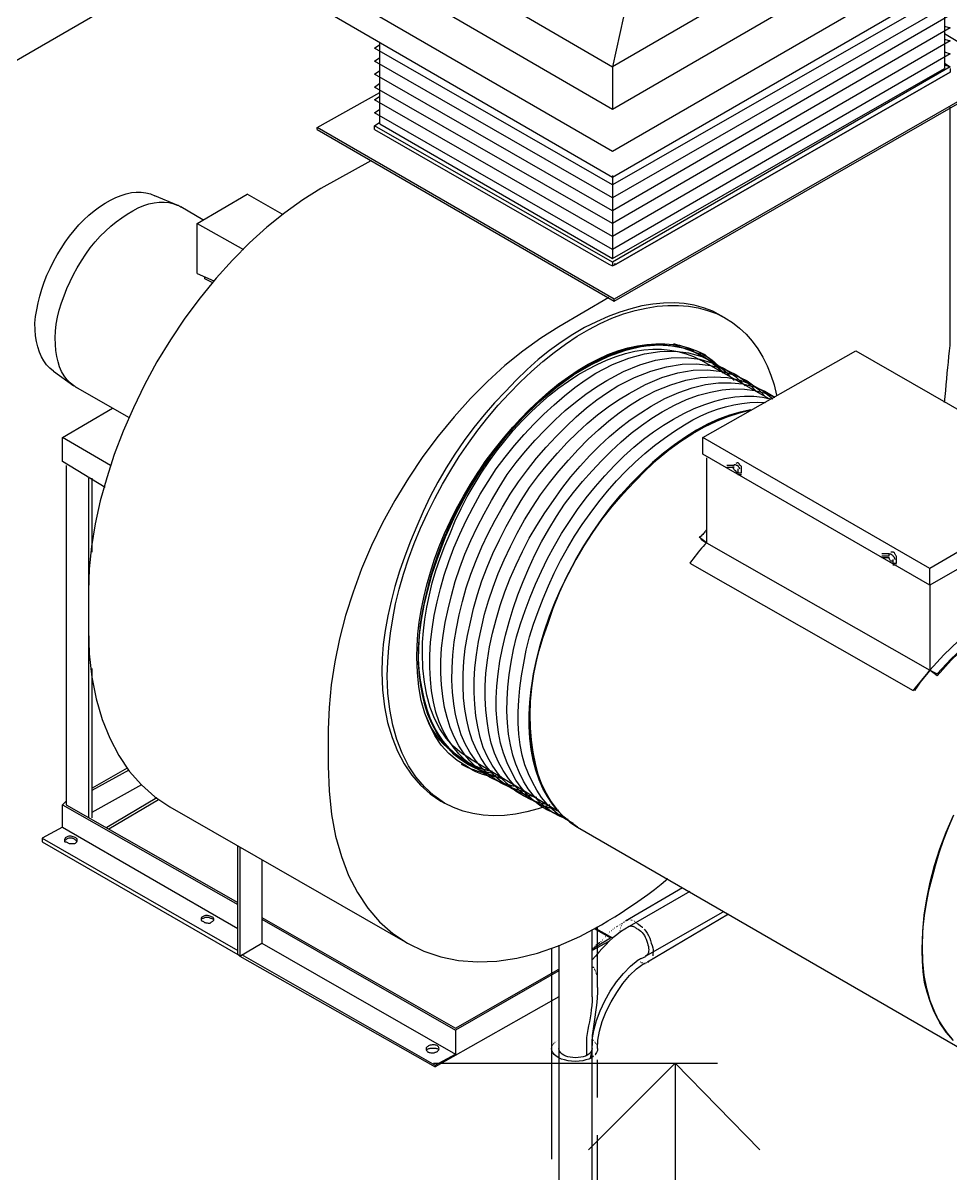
# Model space of a CAD drawing. Header units: metres. Extents: x 20 to 415, y 5 to 292.
# Drawn here: x 256.4 to 264.83, y 165.92 to 176.37 of the extents above; entities that cross this region are included whole.
import ezdxf

# ---------------------------------------------------------------- set-up
doc = ezdxf.new("R2010")
doc.units = ezdxf.units.M
for name, color, linetype in [('АРМАТУРА', 8, 'Continuous'), ('ВОЗДУХОВОДЫ', 7, 'Continuous'), ('ИЗОЛЯЦИЯ', 3, 'Continuous'), ('ОБОЗНАЧЕНИЯ', 7, 'Continuous'), ('ТРУБОПРОВОД', 5, 'Continuous')]:
    doc.layers.add(name, color=color, linetype=linetype)

msp = doc.modelspace()

# ---------------------------------------------------------------- linework, layer by layer
at = {"layer": 'АРМАТУРА'}
for points in [[(264.769, 176.279), (265.355, 175.927)], [(264.819, 175.943), (264.819, 175.927)], [(265.355, 175.927), (261.768, 173.865)], [(261.768, 173.848), (265.355, 175.91)], [(264.819, 175.927), (261.785, 174.183)], [(259.07, 175.424), (259.639, 175.742)], [(264.819, 173.446), (264.819, 175.608)], [(261.768, 173.865), (259.07, 175.424)], [(259.07, 175.407), (259.07, 175.424)], [(259.07, 175.407), (261.768, 173.848)], [(259.556, 175.122), (259.103, 174.871)], [(256.673, 173.211), (256.639, 173.238), (256.61, 173.269), (256.585, 173.304), (256.563, 173.343), (256.545, 173.385), (256.53, 173.431), (256.519, 173.48), (256.511, 173.532), (256.506, 173.588), (256.505, 173.647), (256.511, 173.708), (256.521, 173.769), (256.534, 173.832), (256.549, 173.894), (256.568, 173.957), (256.589, 174.02), (256.614, 174.083), (256.642, 174.145), (256.672, 174.206), (256.706, 174.267), (256.742, 174.326), (256.78, 174.384), (256.82, 174.438), (256.862, 174.49), (256.905, 174.54), (256.95, 174.586), (256.996, 174.629), (257.044, 174.668), (257.092, 174.704), (257.142, 174.736), (257.192, 174.765), (257.24, 174.789), (257.288, 174.808), (257.335, 174.823), (257.381, 174.833), (257.425, 174.838), (257.469, 174.838), (257.512, 174.832), (257.554, 174.821), (257.594, 174.804)], [(259.103, 174.871), (258.938, 174.768), (258.774, 174.65), (258.613, 174.52), (258.455, 174.376), (258.301, 174.221), (258.151, 174.055), (258.006, 173.878), (257.868, 173.692), (257.736, 173.497), (257.611, 173.295), (257.5, 173.087), (257.399, 172.878), (257.307, 172.667), (257.226, 172.455), (257.157, 172.243), (257.098, 172.033), (257.052, 171.824), (257.019, 171.618), (256.998, 171.415), (256.991, 171.216)], [(257.796, 174.72), (257.594, 174.804)], [(257.98, 174.552), (258.433, 174.82)], [(258.751, 174.636), (258.433, 174.82)], [(256.857, 173.077), (256.824, 173.104), (256.794, 173.135), (256.769, 173.17), (256.747, 173.209), (256.729, 173.251), (256.715, 173.297), (256.703, 173.346), (256.696, 173.398), (256.691, 173.454), (256.689, 173.513), (256.692, 173.574), (256.699, 173.637), (256.711, 173.701), (256.726, 173.766), (256.746, 173.831), (256.769, 173.897), (256.795, 173.962), (256.824, 174.026), (256.856, 174.089), (256.89, 174.15), (256.927, 174.214), (256.967, 174.274), (257.008, 174.332), (257.052, 174.386), (257.098, 174.437), (257.145, 174.484), (257.194, 174.528), (257.243, 174.568), (257.293, 174.604), (257.343, 174.636), (257.393, 174.668), (257.443, 174.695), (257.493, 174.715), (257.541, 174.731), (257.588, 174.741), (257.634, 174.746), (257.678, 174.746), (257.72, 174.742), (257.759, 174.733), (257.796, 174.72)], [(257.796, 174.72), (257.801, 174.719), (257.806, 174.718), (257.81, 174.716), (257.815, 174.714), (257.819, 174.711), (257.822, 174.709), (257.825, 174.707), (257.827, 174.705), (257.829, 174.703), (257.829, 174.703)], [(258.03, 174.586), (257.829, 174.703)], [(257.98, 174.552), (258.399, 174.317)], [(257.98, 174.1), (257.98, 174.552)], [(261.785, 174.183), (261.768, 174.183)], [(257.98, 174.1), (258.131, 174.032)], [(258.047, 174.049), (258.047, 174.066)], [(258.114, 174.016), (258.047, 174.049)], [(261.718, 173.882), (261.265, 173.613)], [(261.768, 173.848), (261.768, 173.865)], [(262.74, 173.714), (262.663, 173.755), (262.58, 173.787), (262.494, 173.81), (262.404, 173.825), (262.311, 173.831), (262.215, 173.83), (262.118, 173.821), (262.019, 173.804), (261.919, 173.779), (261.818, 173.748), (261.713, 173.708), (261.606, 173.661), (261.499, 173.607), (261.392, 173.545), (261.286, 173.475), (261.181, 173.399), (261.078, 173.316), (260.976, 173.226), (260.876, 173.129), (260.779, 173.027), (260.68, 172.923), (260.585, 172.814), (260.492, 172.7), (260.404, 172.582), (260.32, 172.459), (260.241, 172.333), (260.166, 172.204), (260.097, 172.072), (260.033, 171.938), (259.975, 171.803), (259.917, 171.667), (259.864, 171.53), (259.817, 171.394), (259.776, 171.257), (259.74, 171.122), (259.71, 170.988), (259.687, 170.857), (259.67, 170.728), (259.66, 170.602), (259.656, 170.479)], [(259.706, 170.445), (259.71, 170.572), (259.719, 170.701), (259.734, 170.831), (259.755, 170.963), (259.782, 171.097), (259.815, 171.232), (259.854, 171.369), (259.9, 171.507), (259.951, 171.646), (260.008, 171.786), (260.071, 171.921), (260.137, 172.054), (260.207, 172.184), (260.282, 172.311), (260.36, 172.436), (260.443, 172.558), (260.529, 172.676), (260.62, 172.791), (260.714, 172.902), (260.813, 173.01), (260.914, 173.113), (261.016, 173.209), (261.119, 173.299), (261.222, 173.382), (261.326, 173.458), (261.431, 173.528), (261.536, 173.59), (261.641, 173.645), (261.746, 173.692), (261.852, 173.731), (261.957, 173.762), (262.059, 173.785), (262.159, 173.801), (262.256, 173.808), (262.351, 173.808), (262.442, 173.801), (262.531, 173.786), (262.615, 173.763), (262.696, 173.734), (262.774, 173.697)], [(262.774, 173.697), (262.74, 173.714)], [(262.774, 173.697), (262.842, 173.653), (262.907, 173.603), (262.966, 173.546), (263.021, 173.483), (263.071, 173.414), (263.117, 173.34), (263.157, 173.26), (263.191, 173.176), (263.22, 173.087), (263.243, 172.993)], [(261.265, 173.613), (261.1, 173.51), (260.936, 173.393), (260.775, 173.263), (260.617, 173.119), (260.463, 172.964), (260.313, 172.798), (260.169, 172.621), (260.03, 172.435), (259.898, 172.24), (259.774, 172.038), (259.663, 171.834), (259.563, 171.627), (259.473, 171.417), (259.395, 171.205), (259.327, 170.992), (259.272, 170.78), (259.228, 170.57), (259.196, 170.362), (259.177, 170.158), (259.17, 169.959)], [(259.975, 170.613), (259.977, 170.716), (259.985, 170.822), (259.997, 170.931), (260.015, 171.042), (260.038, 171.156), (260.065, 171.271), (260.098, 171.387), (260.136, 171.503), (260.178, 171.62), (260.226, 171.736), (260.279, 171.851), (260.336, 171.965), (260.398, 172.077), (260.463, 172.186), (260.532, 172.293), (260.604, 172.397), (260.678, 172.498), (260.755, 172.595), (260.833, 172.687), (260.913, 172.775), (260.999, 172.863), (261.086, 172.946), (261.174, 173.023), (261.262, 173.095), (261.351, 173.161), (261.441, 173.221), (261.531, 173.274), (261.621, 173.321), (261.711, 173.362), (261.802, 173.396), (261.891, 173.422), (261.979, 173.442), (262.064, 173.455), (262.147, 173.461), (262.227, 173.461), (262.305, 173.453), (262.38, 173.44), (262.453, 173.42), (262.523, 173.394), (262.59, 173.362)], [(264.769, 172.926), (264.774, 172.981), (264.779, 173.035), (264.784, 173.088), (264.789, 173.141), (264.794, 173.192), (264.799, 173.244), (264.804, 173.294), (264.809, 173.345), (264.814, 173.396), (264.819, 173.446)], [(262.74, 173.211), (262.725, 173.231), (262.708, 173.251), (262.691, 173.271), (262.672, 173.289), (262.652, 173.308), (262.632, 173.325), (262.61, 173.341), (262.588, 173.355), (262.564, 173.368), (262.539, 173.379)], [(262.573, 172.608), (263.964, 173.396)], [(262.59, 173.362), (262.61, 173.346), (262.631, 173.33), (262.654, 173.313), (262.676, 173.295), (262.698, 173.276), (262.721, 173.257), (262.744, 173.238), (262.766, 173.218), (262.787, 173.198), (262.807, 173.178)], [(263.964, 173.396), (266.009, 172.222)], [(256.673, 173.211), (256.857, 173.077)], [(256.89, 173.06), (256.886, 173.061), (256.882, 173.062), (256.879, 173.064), (256.876, 173.066), (256.874, 173.069), (256.871, 173.071), (256.868, 173.074), (256.865, 173.075), (256.861, 173.077), (256.857, 173.077)], [(256.89, 173.06), (257.36, 172.792)], [(256.756, 172.608), (257.209, 172.876)], [(257.192, 172.356), (256.756, 172.608)], [(256.756, 172.39), (256.756, 172.608)], [(264.634, 171.418), (262.573, 172.608)], [(262.573, 172.457), (262.573, 172.608)], [(257.142, 172.155), (256.756, 172.39)], [(264.634, 171.267), (262.573, 172.457)], [(262.606, 172.423), (262.606, 171.652)], [(256.79, 172.356), (256.79, 169.272)], [(262.858, 172.356), (262.791, 172.356)], [(262.791, 172.34), (262.858, 172.34)], [(262.791, 172.34), (262.858, 172.34)], [(262.841, 172.356), (262.841, 172.356), (262.843, 172.356), (262.845, 172.356), (262.847, 172.356), (262.849, 172.356), (262.852, 172.356), (262.854, 172.356), (262.856, 172.356), (262.857, 172.356), (262.858, 172.356)], [(262.891, 172.289), (262.891, 172.289), (262.89, 172.289), (262.888, 172.29), (262.885, 172.29), (262.883, 172.291), (262.88, 172.293), (262.878, 172.295), (262.876, 172.298), (262.875, 172.301), (262.874, 172.306), (262.87, 172.306), (262.866, 172.308), (262.863, 172.31), (262.86, 172.313), (262.858, 172.317), (262.855, 172.321), (262.853, 172.325), (262.849, 172.33), (262.846, 172.334), (262.841, 172.34)], [(262.858, 172.356), (262.858, 172.36), (262.86, 172.363), (262.862, 172.364), (262.865, 172.363), (262.868, 172.363), (262.872, 172.361), (262.877, 172.359), (262.881, 172.358), (262.886, 172.357), (262.891, 172.356), (262.892, 172.352), (262.893, 172.348), (262.895, 172.345), (262.897, 172.342), (262.9, 172.34), (262.902, 172.337), (262.904, 172.334), (262.906, 172.331), (262.907, 172.327), (262.908, 172.323)], [(262.925, 172.323), (262.925, 172.328), (262.925, 172.333), (262.924, 172.337), (262.924, 172.342), (262.923, 172.346), (262.921, 172.349), (262.919, 172.352), (262.916, 172.354), (262.913, 172.356), (262.908, 172.356), (262.907, 172.361), (262.906, 172.366), (262.904, 172.371), (262.901, 172.374), (262.898, 172.377), (262.894, 172.379), (262.889, 172.38), (262.884, 172.379), (262.88, 172.377), (262.874, 172.373)], [(262.891, 172.323), (262.891, 172.289)], [(262.891, 172.306), (262.891, 172.289)], [(262.891, 172.289), (262.925, 172.289)], [(262.925, 172.289), (262.925, 172.34)], [(256.991, 172.239), (256.991, 171.216)], [(257.025, 171.568), (257.025, 172.239)], [(262.891, 172.272), (262.925, 172.272)], [(266.009, 172.222), (264.634, 171.418)], [(266.009, 172.055), (264.634, 171.267)], [(262.606, 171.77), (262.601, 171.764), (262.596, 171.758), (262.591, 171.751), (262.585, 171.744), (262.579, 171.736), (262.573, 171.729), (262.565, 171.721), (262.558, 171.714), (262.549, 171.708), (262.539, 171.703)], [(262.606, 171.652), (262.591, 171.637), (262.576, 171.62), (262.561, 171.603), (262.546, 171.585), (262.531, 171.566), (262.516, 171.547), (262.501, 171.528), (262.486, 171.508), (262.471, 171.488), (262.455, 171.468)], [(262.606, 171.652), (262.539, 171.703)], [(262.556, 171.686), (262.606, 171.652)], [(262.606, 171.652), (264.634, 170.496)], [(264.266, 171.552), (264.199, 171.552)], [(264.266, 171.535), (264.266, 171.535), (264.266, 171.537), (264.266, 171.539), (264.266, 171.541), (264.266, 171.543), (264.266, 171.546), (264.266, 171.548), (264.266, 171.55), (264.266, 171.551), (264.266, 171.552)], [(264.266, 171.552), (264.27, 171.552), (264.274, 171.552), (264.277, 171.551), (264.28, 171.551), (264.282, 171.55), (264.285, 171.548), (264.288, 171.546), (264.291, 171.543), (264.295, 171.539), (264.299, 171.535), (264.3, 171.534), (264.301, 171.533), (264.303, 171.531), (264.305, 171.528), (264.308, 171.525), (264.31, 171.521), (264.312, 171.516), (264.314, 171.511), (264.316, 171.506), (264.316, 171.501)], [(264.333, 171.518), (264.333, 171.519), (264.333, 171.52), (264.332, 171.522), (264.332, 171.525), (264.331, 171.529), (264.329, 171.533), (264.327, 171.537), (264.324, 171.542), (264.321, 171.547), (264.316, 171.552), (264.316, 171.556), (264.314, 171.56), (264.312, 171.563), (264.309, 171.565), (264.306, 171.566), (264.302, 171.567), (264.297, 171.568), (264.292, 171.568), (264.287, 171.568), (264.282, 171.568)], [(262.455, 171.468), (264.484, 170.311)], [(264.199, 171.535), (264.266, 171.535)], [(264.199, 171.518), (264.266, 171.518)], [(264.299, 171.485), (264.299, 171.485), (264.298, 171.485), (264.296, 171.485), (264.293, 171.485), (264.291, 171.485), (264.288, 171.485), (264.286, 171.485), (264.284, 171.485), (264.283, 171.485), (264.282, 171.485), (264.278, 171.49), (264.274, 171.495), (264.271, 171.499), (264.269, 171.504), (264.268, 171.508), (264.267, 171.511), (264.266, 171.514), (264.266, 171.516), (264.266, 171.518), (264.266, 171.518)], [(264.299, 171.501), (264.299, 171.468)], [(264.299, 171.485), (264.299, 171.485), (264.299, 171.485)], [(264.299, 171.468), (264.333, 171.468)], [(264.299, 171.451), (264.333, 171.451)], [(264.333, 171.501), (264.333, 171.506), (264.333, 171.51), (264.333, 171.512), (264.333, 171.515), (264.333, 171.516), (264.333, 171.517), (264.333, 171.518), (264.333, 171.518), (264.333, 171.518), (264.333, 171.518)], [(264.333, 171.468), (264.333, 171.518)], [(264.634, 171.267), (264.634, 171.418)], [(264.634, 170.496), (264.763, 170.635), (264.895, 170.763), (265.03, 170.877), (265.167, 170.977), (265.305, 171.064), (265.443, 171.135), (265.58, 171.192), (265.715, 171.233), (265.847, 171.258), (265.975, 171.267)], [(264.634, 171.267), (264.634, 170.496)], [(256.991, 171.216), (256.991, 170.864)], [(264.702, 170.462), (264.83, 170.598), (264.962, 170.723), (265.097, 170.836), (265.234, 170.936), (265.372, 171.024), (265.51, 171.097), (265.647, 171.155), (265.782, 171.198), (265.914, 171.224), (266.042, 171.233)], [(266.042, 171.216), (265.91, 171.208), (265.776, 171.183), (265.64, 171.142), (265.503, 171.085), (265.366, 171.013), (265.229, 170.927), (265.094, 170.826), (264.96, 170.712), (264.829, 170.585), (264.702, 170.445)], [(256.991, 170.864), (256.999, 170.643), (257.023, 170.433), (257.062, 170.235), (257.116, 170.049), (257.184, 169.878), (257.266, 169.72), (257.362, 169.579), (257.472, 169.453), (257.594, 169.345), (257.729, 169.255)], [(256.991, 170.864), (256.991, 169.155)], [(260.427, 169.624), (260.341, 169.676), (260.264, 169.74), (260.196, 169.815), (260.138, 169.902), (260.088, 169.999), (260.047, 170.106), (260.015, 170.221), (259.993, 170.345), (259.979, 170.475), (259.975, 170.613)], [(257.025, 169.155), (257.025, 170.512)], [(259.656, 170.479), (259.662, 170.317), (259.68, 170.164), (259.709, 170.02), (259.749, 169.885), (259.799, 169.76), (259.859, 169.646), (259.929, 169.543), (260.008, 169.452), (260.096, 169.372), (260.193, 169.306)], [(260.226, 169.289), (260.13, 169.356), (260.043, 169.435), (259.966, 169.526), (259.898, 169.628), (259.841, 169.741), (259.793, 169.865), (259.755, 169.997), (259.728, 170.138), (259.712, 170.288), (259.706, 170.445)], [(264.634, 170.496), (264.619, 170.476), (264.604, 170.457), (264.589, 170.439), (264.574, 170.421), (264.559, 170.404), (264.544, 170.386), (264.529, 170.368), (264.514, 170.35), (264.499, 170.331), (264.484, 170.311)], [(264.634, 170.496), (264.619, 170.476), (264.604, 170.457), (264.59, 170.439), (264.575, 170.421), (264.561, 170.404), (264.548, 170.386), (264.535, 170.368), (264.522, 170.35), (264.511, 170.331), (264.5, 170.311)], [(264.634, 170.496), (264.702, 170.462)], [(264.702, 170.445), (264.634, 170.496)], [(259.17, 169.959), (259.17, 169.624)], [(257.343, 169.607), (257.025, 169.423)], [(257.025, 169.406), (257.36, 169.591)], [(259.17, 169.624), (259.178, 169.399), (259.2, 169.186), (259.237, 168.987), (259.289, 168.802), (259.354, 168.631), (259.434, 168.475), (259.528, 168.335), (259.636, 168.211), (259.757, 168.104), (259.891, 168.015)], [(260.377, 169.641), (260.407, 169.626), (260.437, 169.613), (260.468, 169.6), (260.499, 169.589), (260.53, 169.578), (260.562, 169.568), (260.594, 169.56), (260.627, 169.552), (260.661, 169.546), (260.695, 169.54)], [(260.746, 169.524), (260.711, 169.525), (260.676, 169.528), (260.641, 169.533), (260.607, 169.54), (260.574, 169.549), (260.542, 169.56), (260.511, 169.573), (260.481, 169.588), (260.453, 169.605), (260.427, 169.624)], [(257.025, 169.205), (257.477, 169.456)], [(256.79, 169.306), (256.756, 169.272)], [(256.756, 169.071), (256.756, 169.272)], [(256.756, 169.272), (258.349, 168.367)], [(256.79, 169.272), (258.349, 168.384)], [(257.159, 169.071), (257.611, 169.339)], [(257.175, 169.054), (257.628, 169.322)], [(257.729, 169.255), (259.891, 168.015)], [(260.193, 169.306), (260.226, 169.289)], [(261.182, 169.272), (261.077, 169.236), (260.973, 169.208), (260.871, 169.188), (260.77, 169.177), (260.672, 169.174), (260.577, 169.179), (260.484, 169.193), (260.395, 169.216), (260.309, 169.248), (260.226, 169.289)], [(256.756, 169.071), (256.572, 168.97)], [(256.756, 169.071), (258.349, 168.149)], [(256.572, 168.97), (256.572, 168.937)], [(256.572, 168.97), (258.349, 167.948)], [(256.572, 168.937), (258.349, 167.914)], [(256.89, 168.954), (256.889, 168.959), (256.887, 168.963), (256.882, 168.968), (256.877, 168.973), (256.87, 168.977), (256.861, 168.98), (256.853, 168.983), (256.843, 168.985), (256.833, 168.987), (256.823, 168.987), (256.814, 168.987), (256.805, 168.985), (256.798, 168.983), (256.791, 168.98), (256.786, 168.977), (256.781, 168.973), (256.778, 168.968), (256.775, 168.963), (256.774, 168.959), (256.773, 168.954)], [(256.89, 168.937), (256.885, 168.942), (256.88, 168.947), (256.875, 168.951), (256.869, 168.956), (256.863, 168.96), (256.857, 168.963), (256.85, 168.966), (256.842, 168.969), (256.833, 168.97), (256.823, 168.97), (256.818, 168.97), (256.812, 168.969), (256.805, 168.966), (256.798, 168.963), (256.792, 168.96), (256.786, 168.956), (256.781, 168.951), (256.777, 168.947), (256.774, 168.942), (256.773, 168.937)], [(256.773, 168.954), (256.773, 168.949), (256.773, 168.945), (256.774, 168.943), (256.774, 168.941), (256.775, 168.939), (256.777, 168.938), (256.779, 168.937), (256.782, 168.937), (256.785, 168.937), (256.79, 168.937)], [(256.79, 168.937), (256.795, 168.932), (256.8, 168.929), (256.805, 168.926), (256.811, 168.924), (256.817, 168.922), (256.824, 168.921), (256.831, 168.921), (256.839, 168.92), (256.847, 168.92), (256.857, 168.92), (256.862, 168.921), (256.867, 168.922), (256.872, 168.924), (256.876, 168.927), (256.88, 168.931), (256.884, 168.935), (256.886, 168.939), (256.889, 168.944), (256.89, 168.949), (256.89, 168.954)], [(258.349, 167.914), (258.349, 168.903)], [(258.366, 168.887), (258.366, 167.898)], [(258.567, 168.769), (258.567, 168.015)], [(261.651, 168.183), (261.711, 168.218), (261.772, 168.255), (261.832, 168.293), (261.892, 168.333), (261.953, 168.373), (262.013, 168.416), (262.073, 168.459), (262.134, 168.505), (262.194, 168.552), (262.254, 168.602)], [(258.131, 168.233), (258.13, 168.238), (258.127, 168.243), (258.123, 168.248), (258.117, 168.252), (258.11, 168.256), (258.102, 168.259), (258.093, 168.262), (258.084, 168.265), (258.074, 168.266), (258.064, 168.266), (258.054, 168.266), (258.046, 168.265), (258.038, 168.262), (258.032, 168.259), (258.026, 168.256), (258.022, 168.252), (258.018, 168.248), (258.016, 168.243), (258.014, 168.238), (258.014, 168.233)], [(258.131, 168.233), (258.126, 168.233), (258.121, 168.235), (258.115, 168.237), (258.11, 168.239), (258.104, 168.241), (258.097, 168.244), (258.09, 168.246), (258.082, 168.248), (258.073, 168.249), (258.064, 168.25), (258.058, 168.249), (258.052, 168.248), (258.046, 168.246), (258.039, 168.244), (258.032, 168.241), (258.026, 168.239), (258.021, 168.237), (258.017, 168.235), (258.015, 168.233), (258.014, 168.233)], [(258.014, 168.233), (258.014, 168.232), (258.014, 168.231), (258.014, 168.229), (258.015, 168.227), (258.016, 168.224), (258.017, 168.222), (258.019, 168.22), (258.022, 168.218), (258.026, 168.217), (258.03, 168.216)], [(258.03, 168.216), (258.035, 168.212), (258.041, 168.208), (258.046, 168.205), (258.052, 168.203), (258.058, 168.201), (258.064, 168.2), (258.071, 168.2), (258.079, 168.199), (258.088, 168.199), (258.097, 168.199), (258.102, 168.204), (258.107, 168.208), (258.112, 168.211), (258.116, 168.214), (258.12, 168.216), (258.124, 168.219), (258.127, 168.221), (258.129, 168.225), (258.13, 168.228), (258.131, 168.233)], [(258.567, 168.25), (260.327, 167.244)], [(258.567, 168.233), (260.327, 167.227)], [(259.891, 168.015), (260.037, 167.944), (260.191, 167.892), (260.354, 167.86), (260.525, 167.847), (260.702, 167.854), (260.884, 167.88), (261.071, 167.926), (261.262, 167.991), (261.455, 168.077), (261.651, 168.183)], [(261.584, 168.149), (261.735, 168.065)], [(261.601, 168.149), (261.751, 168.065)], [(258.366, 167.898), (258.567, 168.015)], [(258.567, 168.015), (260.327, 167.009)], [(261.567, 167.965), (261.735, 168.065)], [(261.718, 168.032), (261.567, 167.948)], [(258.366, 167.898), (258.349, 167.914)], [(258.366, 167.898), (260.142, 166.892)], [(258.382, 167.914), (260.142, 166.909)], [(260.327, 167.244), (261.265, 167.78)], [(261.265, 167.764), (260.327, 167.227)], [(261.265, 167.529), (260.142, 166.892)], [(260.327, 167.227), (260.327, 167.009)], [(260.176, 167.06), (260.175, 167.065), (260.174, 167.069), (260.171, 167.074), (260.168, 167.079), (260.163, 167.083), (260.158, 167.086), (260.151, 167.089), (260.144, 167.091), (260.135, 167.093), (260.126, 167.093), (260.115, 167.093), (260.106, 167.091), (260.096, 167.089), (260.087, 167.086), (260.079, 167.083), (260.073, 167.079), (260.067, 167.074), (260.062, 167.069), (260.059, 167.065), (260.058, 167.06)], [(260.058, 167.06), (260.058, 167.055), (260.059, 167.051), (260.059, 167.048), (260.059, 167.045), (260.061, 167.043), (260.062, 167.04), (260.064, 167.038), (260.067, 167.034), (260.071, 167.031), (260.075, 167.026)], [(260.176, 167.043), (260.175, 167.047), (260.172, 167.051), (260.168, 167.054), (260.163, 167.056), (260.157, 167.057), (260.15, 167.058), (260.144, 167.059), (260.137, 167.059), (260.131, 167.06), (260.126, 167.06), (260.116, 167.06), (260.107, 167.059), (260.1, 167.059), (260.092, 167.058), (260.086, 167.057), (260.08, 167.056), (260.074, 167.054), (260.069, 167.051), (260.063, 167.047), (260.058, 167.043)], [(260.075, 167.026), (260.081, 167.025), (260.087, 167.024), (260.094, 167.023), (260.101, 167.021), (260.109, 167.02), (260.116, 167.019), (260.124, 167.019), (260.131, 167.02), (260.137, 167.022), (260.142, 167.026), (260.147, 167.026), (260.152, 167.028), (260.157, 167.03), (260.161, 167.033), (260.165, 167.037), (260.169, 167.041), (260.172, 167.045), (260.174, 167.05), (260.175, 167.054), (260.176, 167.06)], [(260.142, 166.909), (260.327, 167.009)], [(260.142, 166.909), (260.142, 166.892)]]:
    msp.add_lwpolyline(points, dxfattribs=at)
at = {"layer": 'ВОЗДУХОВОДЫ'}
for points in [[(255.885, 175.776), (268.523, 183.084)], [(264.819, 177.754), (265.489, 177.368), (261.751, 175.206), (258.919, 176.848), (259.589, 177.234)], [(264.819, 177.754), (261.751, 175.977), (261.751, 175.591)], [(261.751, 175.591), (264.819, 177.368)], [(265.288, 177.251), (265.489, 177.133), (261.751, 174.971), (258.919, 176.614), (259.12, 176.731)], [(259.589, 177.234), (261.751, 175.977)], [(259.589, 176.848), (261.751, 175.591)], [(264.769, 176.698), (264.819, 176.664), (261.751, 174.904), (259.589, 176.144)], [(264.769, 176.714), (264.769, 175.96)], [(264.769, 176.58), (264.819, 176.547), (261.751, 174.787), (259.589, 176.027)], [(261.886, 176.58), (261.751, 175.977)], [(264.769, 176.463), (264.819, 176.446), (261.751, 174.669), (259.589, 175.91)], [(264.769, 176.346), (264.819, 176.329), (261.751, 174.552), (259.589, 175.792)], [(264.769, 176.228), (264.819, 176.212), (261.751, 174.435), (259.589, 175.675)], [(259.589, 176.144), (259.639, 176.178)], [(259.639, 175.457), (259.639, 176.195)], [(264.769, 176.111), (264.819, 176.094), (261.751, 174.317), (259.589, 175.558)], [(259.589, 176.027), (259.639, 176.061)], [(259.589, 175.91), (259.639, 175.943)], [(264.769, 176.01), (264.819, 175.977), (261.751, 174.2)], [(264.819, 175.977), (261.751, 174.2)], [(261.751, 174.234), (264.769, 175.96)], [(264.769, 175.994), (264.819, 175.977)], [(264.819, 175.96), (264.819, 175.927)], [(261.785, 174.183), (264.819, 175.927)], [(259.589, 175.792), (259.639, 175.826)], [(259.589, 175.675), (259.639, 175.709)], [(259.589, 175.558), (259.639, 175.591)], [(261.751, 174.2), (259.589, 175.44), (259.639, 175.474)], [(259.589, 175.44), (259.639, 175.474)], [(261.751, 174.2), (259.589, 175.44)], [(259.589, 175.407), (259.589, 175.44)], [(259.639, 175.457), (261.751, 174.234)], [(259.589, 175.407), (261.718, 174.183)], [(261.751, 174.988), (261.751, 174.234)], [(261.718, 174.183), (261.751, 174.167)], [(261.751, 174.2), (261.751, 174.167)], [(261.751, 174.167), (261.785, 174.183)], [(260.159, 171.501), (260.236, 171.706), (260.327, 171.906), (260.429, 172.1), (260.543, 172.287), (260.666, 172.465), (260.799, 172.634), (260.939, 172.79), (261.087, 172.934), (261.241, 173.064), (261.399, 173.178), (261.56, 173.273), (261.718, 173.348), (261.872, 173.403), (262.022, 173.437), (262.166, 173.45), (262.303, 173.442), (262.432, 173.413), (262.552, 173.362), (262.66, 173.289), (262.757, 173.194)], [(260.159, 171.501), (260.236, 171.706), (260.327, 171.906), (260.429, 172.1), (260.543, 172.287), (260.666, 172.465), (260.799, 172.634), (260.939, 172.79), (261.087, 172.934), (261.241, 173.064), (261.399, 173.178), (261.56, 173.273), (261.718, 173.348), (261.872, 173.403), (262.022, 173.437), (262.166, 173.45), (262.303, 173.442), (262.432, 173.413), (262.552, 173.362), (262.66, 173.289), (262.757, 173.194)], [(261.5, 173.245), (261.65, 173.325), (261.798, 173.386), (261.943, 173.427), (262.083, 173.449), (262.217, 173.452), (262.344, 173.437), (262.462, 173.403), (262.572, 173.351), (262.67, 173.281), (262.757, 173.194)], [(261.5, 173.245), (261.62, 173.309), (261.739, 173.361), (261.855, 173.402), (261.969, 173.43), (262.08, 173.446), (262.188, 173.45), (262.291, 173.442), (262.39, 173.422), (262.484, 173.389), (262.573, 173.345)], [(261.5, 173.245), (261.62, 173.309), (261.739, 173.361), (261.855, 173.402), (261.969, 173.43), (262.08, 173.446), (262.188, 173.45), (262.291, 173.442), (262.39, 173.422), (262.484, 173.389), (262.573, 173.345)], [(262.305, 173.463), (262.324, 173.458), (262.343, 173.452), (262.361, 173.447), (262.379, 173.441), (262.397, 173.435), (262.415, 173.429), (262.432, 173.422), (262.45, 173.414), (262.469, 173.405), (262.489, 173.396)], [(260.025, 170.647), (260.027, 170.749), (260.035, 170.853), (260.048, 170.96), (260.065, 171.069), (260.088, 171.179), (260.115, 171.29), (260.148, 171.402), (260.186, 171.513), (260.229, 171.625), (260.276, 171.736), (260.324, 171.851), (260.377, 171.963), (260.433, 172.073), (260.494, 172.18), (260.559, 172.285), (260.628, 172.387), (260.699, 172.485), (260.774, 172.58), (260.851, 172.671), (260.93, 172.759), (261.012, 172.842), (261.095, 172.919), (261.179, 172.992), (261.265, 173.059), (261.351, 173.121), (261.438, 173.177), (261.525, 173.228), (261.612, 173.273), (261.699, 173.312), (261.785, 173.345), (261.87, 173.372), (261.954, 173.392), (262.036, 173.405), (262.117, 173.411), (262.196, 173.41), (262.273, 173.403), (262.347, 173.39), (262.42, 173.37), (262.489, 173.344), (262.556, 173.312)], [(261.601, 173.194), (261.751, 173.271), (261.899, 173.329), (262.043, 173.369), (262.183, 173.39), (262.317, 173.393), (262.444, 173.378), (262.563, 173.344), (262.672, 173.29), (262.771, 173.218), (262.858, 173.127)], [(261.701, 173.127), (261.851, 173.208), (261.999, 173.269), (262.144, 173.31), (262.284, 173.332), (262.418, 173.335), (262.545, 173.319), (262.664, 173.285), (262.773, 173.234), (262.871, 173.164), (262.958, 173.077)], [(262.573, 173.345), (262.593, 173.335), (262.613, 173.323), (262.633, 173.311), (262.652, 173.297), (262.671, 173.282), (262.69, 173.267), (262.708, 173.25), (262.725, 173.233), (262.742, 173.214), (262.757, 173.194)], [(262.573, 173.345), (262.592, 173.335), (262.611, 173.323), (262.63, 173.311), (262.647, 173.297), (262.665, 173.282), (262.683, 173.267), (262.701, 173.25), (262.719, 173.233), (262.738, 173.214), (262.757, 173.194)], [(260.662, 169.557), (260.583, 169.576), (260.509, 169.603), (260.439, 169.638), (260.373, 169.681), (260.312, 169.731), (260.255, 169.789), (260.203, 169.854), (260.156, 169.927), (260.113, 170.006), (260.075, 170.093), (260.048, 170.182), (260.025, 170.276), (260.008, 170.375), (259.997, 170.478), (259.991, 170.586), (259.992, 170.697), (259.999, 170.811), (260.012, 170.927), (260.032, 171.046), (260.058, 171.166), (260.087, 171.292), (260.122, 171.417), (260.164, 171.542), (260.211, 171.667), (260.264, 171.791), (260.322, 171.913), (260.384, 172.035), (260.451, 172.155), (260.521, 172.273), (260.595, 172.39), (260.677, 172.498), (260.761, 172.603), (260.848, 172.702), (260.938, 172.797), (261.029, 172.886), (261.121, 172.97), (261.215, 173.048), (261.309, 173.12), (261.404, 173.186), (261.5, 173.245)], [(260.427, 169.658), (260.369, 169.696), (260.313, 169.742), (260.261, 169.794), (260.213, 169.852), (260.17, 169.915), (260.13, 169.985), (260.096, 170.059), (260.067, 170.139), (260.043, 170.223), (260.025, 170.311), (260.008, 170.404), (259.997, 170.5), (259.991, 170.6), (259.992, 170.702), (259.998, 170.808), (260.009, 170.916), (260.026, 171.026), (260.049, 171.139), (260.076, 171.252), (260.109, 171.367), (260.146, 171.483), (260.187, 171.598), (260.232, 171.713), (260.282, 171.827), (260.335, 171.939), (260.392, 172.05), (260.454, 172.16), (260.519, 172.267), (260.588, 172.372), (260.662, 172.474), (260.738, 172.568), (260.817, 172.66), (260.897, 172.749), (260.979, 172.834), (261.062, 172.916), (261.147, 172.993), (261.233, 173.064), (261.321, 173.131), (261.41, 173.191), (261.5, 173.245)], [(260.662, 169.557), (260.583, 169.576), (260.509, 169.603), (260.439, 169.638), (260.373, 169.681), (260.312, 169.731), (260.255, 169.789), (260.203, 169.854), (260.156, 169.927), (260.113, 170.006), (260.075, 170.093), (260.048, 170.182), (260.025, 170.276), (260.008, 170.375), (259.997, 170.478), (259.991, 170.586), (259.992, 170.697), (259.999, 170.811), (260.012, 170.927), (260.032, 171.046), (260.058, 171.166), (260.087, 171.292), (260.122, 171.417), (260.164, 171.542), (260.211, 171.667), (260.264, 171.791), (260.322, 171.913), (260.384, 172.035), (260.451, 172.155), (260.521, 172.273), (260.595, 172.39), (260.677, 172.498), (260.761, 172.603), (260.848, 172.702), (260.938, 172.797), (261.029, 172.886), (261.121, 172.97), (261.215, 173.048), (261.309, 173.12), (261.404, 173.186), (261.5, 173.245)], [(261.802, 173.077), (261.952, 173.153), (262.1, 173.212), (262.244, 173.252), (262.384, 173.274), (262.518, 173.278), (262.645, 173.264), (262.764, 173.232), (262.873, 173.182), (262.972, 173.113), (263.059, 173.027)], [(261.902, 173.01), (262.052, 173.091), (262.2, 173.153), (262.345, 173.196), (262.485, 173.219), (262.619, 173.224), (262.746, 173.209), (262.865, 173.175), (262.974, 173.123), (263.073, 173.051), (263.159, 172.96)], [(263.176, 172.96), (262.556, 173.312)], [(260.762, 169.507), (260.684, 169.526), (260.61, 169.553), (260.54, 169.587), (260.474, 169.629), (260.413, 169.679), (260.356, 169.735), (260.304, 169.798), (260.256, 169.868), (260.214, 169.944), (260.176, 170.026), (260.148, 170.115), (260.126, 170.209), (260.109, 170.308), (260.098, 170.412), (260.092, 170.521), (260.093, 170.633), (260.099, 170.75), (260.113, 170.869), (260.132, 170.991), (260.159, 171.116), (260.188, 171.238), (260.223, 171.36), (260.264, 171.484), (260.312, 171.608), (260.364, 171.732), (260.422, 171.855), (260.485, 171.975), (260.551, 172.094), (260.622, 172.21), (260.695, 172.323), (260.777, 172.431), (260.862, 172.536), (260.949, 172.636), (261.038, 172.731), (261.129, 172.821), (261.222, 172.907), (261.315, 172.987), (261.41, 173.062), (261.505, 173.131), (261.601, 173.194)], [(260.863, 169.44), (260.785, 169.459), (260.71, 169.486), (260.64, 169.521), (260.575, 169.563), (260.513, 169.614), (260.456, 169.672), (260.404, 169.737), (260.357, 169.809), (260.314, 169.889), (260.276, 169.976), (260.249, 170.065), (260.226, 170.158), (260.21, 170.258), (260.198, 170.361), (260.193, 170.469), (260.193, 170.58), (260.2, 170.694), (260.213, 170.81), (260.233, 170.929), (260.26, 171.049), (260.288, 171.175), (260.323, 171.3), (260.365, 171.425), (260.412, 171.55), (260.465, 171.673), (260.523, 171.796), (260.585, 171.917), (260.652, 172.037), (260.722, 172.156), (260.796, 172.272), (260.878, 172.381), (260.963, 172.485), (261.05, 172.585), (261.139, 172.68), (261.23, 172.769), (261.322, 172.853), (261.416, 172.931), (261.511, 173.003), (261.606, 173.068), (261.701, 173.127)], [(262.003, 172.96), (262.143, 173.032), (262.281, 173.088), (262.417, 173.129), (262.548, 173.153), (262.676, 173.161), (262.797, 173.153), (262.912, 173.129), (263.02, 173.088), (263.119, 173.032), (263.21, 172.96)], [(260.964, 169.389), (260.885, 169.409), (260.811, 169.436), (260.741, 169.47), (260.675, 169.512), (260.614, 169.561), (260.557, 169.618), (260.505, 169.681), (260.457, 169.75), (260.415, 169.827), (260.377, 169.909), (260.349, 169.998), (260.327, 170.092), (260.31, 170.191), (260.299, 170.295), (260.293, 170.404), (260.294, 170.516), (260.301, 170.632), (260.314, 170.752), (260.334, 170.874), (260.36, 170.999), (260.389, 171.12), (260.424, 171.243), (260.465, 171.367), (260.513, 171.491), (260.566, 171.615), (260.623, 171.737), (260.686, 171.858), (260.752, 171.977), (260.823, 172.093), (260.897, 172.205), (260.979, 172.315), (261.063, 172.42), (261.15, 172.522), (261.239, 172.618), (261.33, 172.71), (261.423, 172.797), (261.516, 172.877), (261.611, 172.951), (261.706, 173.018), (261.802, 173.077)], [(262.103, 172.893), (262.229, 172.962), (262.354, 173.017), (262.477, 173.06), (262.598, 173.089), (262.715, 173.104), (262.829, 173.106), (262.937, 173.095), (263.041, 173.069), (263.137, 173.03), (263.226, 172.976)], [(262.204, 172.842), (262.315, 172.903), (262.425, 172.953), (262.534, 172.993), (262.641, 173.022), (262.747, 173.041), (262.85, 173.05), (262.95, 173.048), (263.046, 173.035), (263.139, 173.011), (263.226, 172.976)], [(261.064, 169.339), (260.986, 169.358), (260.911, 169.384), (260.841, 169.417), (260.776, 169.457), (260.714, 169.505), (260.658, 169.56), (260.605, 169.623), (260.558, 169.694), (260.515, 169.772), (260.478, 169.859), (260.45, 169.947), (260.428, 170.041), (260.41, 170.14), (260.399, 170.244), (260.394, 170.351), (260.394, 170.462), (260.401, 170.576), (260.414, 170.693), (260.434, 170.811), (260.461, 170.932), (260.489, 171.057), (260.525, 171.183), (260.566, 171.308), (260.613, 171.432), (260.666, 171.556), (260.724, 171.679), (260.786, 171.8), (260.853, 171.92), (260.923, 172.038), (260.997, 172.155), (261.079, 172.264), (261.164, 172.368), (261.251, 172.468), (261.34, 172.562), (261.431, 172.652), (261.523, 172.736), (261.617, 172.814), (261.712, 172.886), (261.807, 172.951), (261.902, 173.01)], [(261.165, 169.272), (261.086, 169.291), (261.012, 169.318), (260.942, 169.353), (260.876, 169.395), (260.815, 169.444), (260.758, 169.5), (260.706, 169.563), (260.658, 169.633), (260.616, 169.709), (260.578, 169.792), (260.55, 169.884), (260.528, 169.981), (260.511, 170.081), (260.5, 170.185), (260.494, 170.293), (260.495, 170.404), (260.502, 170.518), (260.515, 170.636), (260.535, 170.757), (260.561, 170.881), (260.59, 171.003), (260.625, 171.126), (260.667, 171.25), (260.714, 171.374), (260.767, 171.497), (260.824, 171.62), (260.887, 171.741), (260.954, 171.86), (261.024, 171.976), (261.098, 172.088), (261.18, 172.197), (261.264, 172.303), (261.351, 172.404), (261.44, 172.501), (261.532, 172.593), (261.624, 172.679), (261.718, 172.76), (261.812, 172.834), (261.907, 172.901), (262.003, 172.96)], [(262.305, 172.775), (262.4, 172.827), (262.495, 172.872), (262.59, 172.909), (262.683, 172.939), (262.774, 172.962), (262.863, 172.977), (262.95, 172.984), (263.035, 172.984), (263.116, 172.976), (263.193, 172.96)], [(262.405, 172.725), (262.481, 172.768), (262.556, 172.805), (262.631, 172.838), (262.706, 172.866), (262.78, 172.888), (262.854, 172.906), (262.927, 172.919), (263, 172.926), (263.072, 172.929), (263.143, 172.926)], [(261.265, 169.222), (261.187, 169.241), (261.113, 169.268), (261.043, 169.302), (260.977, 169.344), (260.916, 169.394), (260.859, 169.45), (260.807, 169.513), (260.759, 169.583), (260.716, 169.659), (260.679, 169.741), (260.651, 169.834), (260.629, 169.93), (260.612, 170.031), (260.6, 170.135), (260.595, 170.242), (260.596, 170.353), (260.602, 170.468), (260.615, 170.586), (260.635, 170.707), (260.662, 170.831), (260.695, 170.957), (260.732, 171.082), (260.775, 171.207), (260.823, 171.331), (260.876, 171.453), (260.933, 171.574), (260.996, 171.694), (261.064, 171.811), (261.137, 171.926), (261.215, 172.038), (261.292, 172.146), (261.373, 172.251), (261.458, 172.35), (261.545, 172.445), (261.634, 172.534), (261.726, 172.618), (261.819, 172.696), (261.913, 172.768), (262.008, 172.834), (262.103, 172.893)], [(261.299, 169.172), (261.225, 169.196), (261.156, 169.228), (261.091, 169.267), (261.03, 169.314), (260.974, 169.368), (260.922, 169.43), (260.875, 169.498), (260.833, 169.573), (260.795, 169.654), (260.762, 169.741), (260.736, 169.834), (260.716, 169.93), (260.703, 170.03), (260.696, 170.133), (260.695, 170.24), (260.701, 170.35), (260.712, 170.462), (260.729, 170.577), (260.752, 170.694), (260.779, 170.814), (260.812, 170.935), (260.849, 171.057), (260.892, 171.179), (260.939, 171.301), (260.991, 171.422), (261.047, 171.542), (261.108, 171.661), (261.173, 171.777), (261.242, 171.892), (261.316, 172.004), (261.397, 172.108), (261.48, 172.209), (261.566, 172.306), (261.653, 172.398), (261.741, 172.486), (261.831, 172.569), (261.922, 172.647), (262.015, 172.718), (262.109, 172.784), (262.204, 172.842)], [(261.433, 169.071), (261.365, 169.116), (261.303, 169.169), (261.245, 169.231), (261.194, 169.3), (261.148, 169.377), (261.108, 169.461), (261.075, 169.551), (261.048, 169.648), (261.027, 169.751), (261.014, 169.859), (261.003, 169.972), (261, 170.089), (261.004, 170.211), (261.016, 170.335), (261.035, 170.462), (261.061, 170.591), (261.094, 170.722), (261.134, 170.853), (261.179, 170.985), (261.232, 171.116), (261.29, 171.246), (261.352, 171.375), (261.42, 171.501), (261.492, 171.625), (261.569, 171.747), (261.651, 171.864), (261.736, 171.978), (261.827, 172.087), (261.921, 172.191), (262.02, 172.289), (262.116, 172.381), (262.214, 172.466), (262.314, 172.543), (262.414, 172.613), (262.514, 172.675), (262.615, 172.729), (262.715, 172.774), (262.814, 172.811), (262.912, 172.84), (263.009, 172.859)], [(263.009, 172.859), (262.912, 172.84), (262.814, 172.811), (262.715, 172.774), (262.615, 172.729), (262.514, 172.675), (262.414, 172.613), (262.314, 172.543), (262.214, 172.466), (262.116, 172.381), (262.02, 172.289), (261.921, 172.191), (261.827, 172.087), (261.736, 171.978), (261.651, 171.864), (261.569, 171.747), (261.492, 171.625), (261.42, 171.501), (261.352, 171.375), (261.29, 171.246), (261.232, 171.116), (261.179, 170.985), (261.134, 170.853), (261.094, 170.722), (261.061, 170.591), (261.035, 170.462), (261.016, 170.335), (261.004, 170.211), (261, 170.089), (261.003, 169.972), (261.014, 169.859), (261.027, 169.751), (261.048, 169.648), (261.075, 169.551), (261.108, 169.461), (261.148, 169.377), (261.194, 169.3), (261.245, 169.231), (261.303, 169.169), (261.365, 169.116), (261.433, 169.071)], [(261.165, 170.915), (261.214, 171.06), (261.271, 171.202), (261.335, 171.341), (261.406, 171.478), (261.483, 171.61), (261.567, 171.739), (261.656, 171.863), (261.75, 171.983), (261.849, 172.097), (261.953, 172.205), (262.055, 172.312), (262.159, 172.409), (262.265, 172.497), (262.373, 172.576), (262.481, 172.645), (262.589, 172.706), (262.696, 172.758), (262.802, 172.801), (262.907, 172.834), (263.009, 172.859)], [(261.349, 169.138), (261.276, 169.167), (261.208, 169.204), (261.145, 169.248), (261.088, 169.299), (261.035, 169.356), (260.987, 169.419), (260.944, 169.488), (260.907, 169.562), (260.874, 169.641), (260.846, 169.725), (260.824, 169.818), (260.808, 169.915), (260.798, 170.017), (260.793, 170.122), (260.794, 170.23), (260.801, 170.34), (260.812, 170.453), (260.83, 170.567), (260.852, 170.682), (260.88, 170.797), (260.917, 170.918), (260.958, 171.038), (261.004, 171.158), (261.053, 171.277), (261.106, 171.395), (261.163, 171.511), (261.225, 171.625), (261.29, 171.737), (261.36, 171.847), (261.433, 171.954), (261.514, 172.062), (261.598, 172.165), (261.683, 172.262), (261.769, 172.354), (261.856, 172.44), (261.945, 172.52), (262.034, 172.594), (262.124, 172.661), (262.214, 172.722), (262.305, 172.775)], [(261.399, 169.104), (261.332, 169.138), (261.269, 169.179), (261.21, 169.226), (261.157, 169.279), (261.108, 169.339), (261.064, 169.405), (261.024, 169.477), (260.989, 169.554), (260.957, 169.637), (260.93, 169.725), (260.913, 169.817), (260.902, 169.914), (260.896, 170.013), (260.896, 170.117), (260.901, 170.223), (260.911, 170.333), (260.926, 170.445), (260.945, 170.56), (260.969, 170.678), (260.997, 170.797), (261.034, 170.914), (261.076, 171.03), (261.121, 171.147), (261.17, 171.263), (261.223, 171.378), (261.281, 171.491), (261.342, 171.603), (261.407, 171.712), (261.477, 171.818), (261.55, 171.92), (261.627, 172.024), (261.707, 172.122), (261.789, 172.215), (261.873, 172.303), (261.959, 172.386), (262.046, 172.464), (262.135, 172.536), (262.224, 172.604), (262.315, 172.667), (262.405, 172.725)], [(260.662, 169.574), (260.57, 169.598), (260.485, 169.632), (260.406, 169.675), (260.335, 169.726), (260.27, 169.785), (260.212, 169.854), (260.16, 169.931), (260.114, 170.016), (260.075, 170.109), (260.042, 170.211), (260.016, 170.324), (259.999, 170.442), (259.991, 170.563), (259.991, 170.689), (260, 170.818), (260.016, 170.951), (260.041, 171.085), (260.073, 171.222), (260.112, 171.361), (260.159, 171.501)], [(260.662, 169.574), (260.57, 169.598), (260.485, 169.632), (260.406, 169.675), (260.335, 169.726), (260.27, 169.785), (260.212, 169.854), (260.16, 169.931), (260.114, 170.016), (260.075, 170.109), (260.042, 170.211), (260.016, 170.324), (259.999, 170.442), (259.991, 170.563), (259.991, 170.689), (260, 170.818), (260.016, 170.951), (260.041, 171.085), (260.073, 171.222), (260.112, 171.361), (260.159, 171.501)], [(266.042, 171.216), (265.91, 171.208), (265.776, 171.183), (265.64, 171.142), (265.503, 171.085), (265.366, 171.013), (265.229, 170.927), (265.094, 170.826), (264.96, 170.712), (264.829, 170.585), (264.702, 170.445)], [(261.433, 169.071), (261.37, 169.114), (261.311, 169.163), (261.256, 169.219), (261.206, 169.28), (261.161, 169.348), (261.12, 169.421), (261.085, 169.5), (261.056, 169.586), (261.032, 169.677), (261.014, 169.775), (261.002, 169.878), (260.996, 169.984), (260.996, 170.093), (261.002, 170.205), (261.014, 170.32), (261.032, 170.436), (261.056, 170.555), (261.086, 170.674), (261.123, 170.794), (261.165, 170.915)], [(260.461, 169.691), (260.379, 169.742), (260.306, 169.805), (260.241, 169.879), (260.184, 169.962), (260.136, 170.056), (260.096, 170.158), (260.065, 170.269), (260.043, 170.388), (260.029, 170.514), (260.025, 170.647)], [(264.5, 170.311), (264.511, 170.331), (264.522, 170.35), (264.535, 170.368), (264.548, 170.386), (264.561, 170.404), (264.575, 170.421), (264.59, 170.439), (264.604, 170.457), (264.619, 170.476), (264.634, 170.496)], [(260.36, 169.708), (260.321, 169.734), (260.284, 169.762), (260.249, 169.793), (260.215, 169.826), (260.184, 169.861), (260.155, 169.899), (260.128, 169.939), (260.103, 169.982), (260.08, 170.028), (260.058, 170.077)], [(260.461, 169.691), (261.249, 169.222)], [(260.662, 169.574), (260.637, 169.579), (260.612, 169.584), (260.587, 169.59), (260.562, 169.596), (260.538, 169.603), (260.515, 169.611), (260.492, 169.621), (260.469, 169.631), (260.448, 169.644), (260.427, 169.658)], [(264.851, 169.178), (264.801, 169.065), (264.757, 168.95), (264.718, 168.835), (264.685, 168.719), (264.652, 168.604), (264.624, 168.49), (264.602, 168.378), (264.584, 168.268), (264.572, 168.16), (264.564, 168.054), (264.562, 167.951), (264.564, 167.852), (264.572, 167.755), (264.584, 167.663), (264.607, 167.574), (264.634, 167.49), (264.666, 167.411), (264.703, 167.336), (264.743, 167.267), (264.788, 167.203), (264.837, 167.145)], [(264.849, 167.131), (264.784, 167.208), (264.727, 167.293), (264.679, 167.389), (264.639, 167.492), (264.608, 167.604), (264.585, 167.723), (264.572, 167.849), (264.567, 167.981), (264.572, 168.124), (264.585, 168.27), (264.608, 168.419), (264.639, 168.569), (264.678, 168.721), (264.727, 168.873), (264.784, 169.025), (264.849, 169.177)], [(261.433, 169.071), (265.003, 167.009)]]:
    msp.add_lwpolyline(points, dxfattribs=at)
at = {"layer": 'ИЗОЛЯЦИЯ'}
for points in [[(262.388, 168.518), (261.869, 168.216)], [(261.85, 168.206), (261.852, 168.206)], [(261.851, 168.204), (261.852, 168.204)], [(261.859, 168.211), (261.861, 168.211)], [(261.859, 168.211), (261.861, 168.211)], [(261.869, 168.216), (261.87, 168.216)], [(261.869, 168.216), (261.87, 168.216)], [(261.879, 168.221), (261.88, 168.221)], [(261.889, 168.224), (261.891, 168.224)], [(261.899, 168.226), (261.901, 168.226)], [(261.909, 168.227), (261.911, 168.227)], [(261.919, 168.227), (261.921, 168.227)], [(261.929, 168.225), (261.931, 168.225)], [(261.939, 168.221), (261.941, 168.221)], [(261.949, 168.216), (261.951, 168.216)], [(261.959, 168.208), (261.961, 168.208)], [(262.07, 167.847), (262.807, 168.283)], [(261.617, 167.613), (261.617, 168.166)], [(261.712, 168.105), (261.713, 168.105)], [(261.726, 168.119), (261.727, 168.119)], [(261.74, 168.132), (261.742, 168.132)], [(261.755, 168.144), (261.757, 168.144)], [(261.77, 168.155), (261.772, 168.155)], [(261.785, 168.166), (261.787, 168.166)], [(261.795, 168.171), (261.796, 168.171)], [(261.803, 168.176), (261.805, 168.176)], [(261.812, 168.181), (261.813, 168.181)], [(261.818, 168.116), (261.82, 168.116)], [(261.819, 168.186), (261.821, 168.186)], [(261.819, 168.13), (261.821, 168.13)], [(261.821, 168.144), (261.822, 168.144)], [(261.823, 168.156), (261.825, 168.156)], [(261.827, 168.191), (261.829, 168.191)], [(261.827, 168.168), (261.828, 168.168)], [(261.831, 168.178), (261.833, 168.178)], [(261.834, 168.196), (261.836, 168.196)], [(261.837, 168.188), (261.838, 168.188)], [(261.842, 168.201), (261.844, 168.201)], [(261.843, 168.196), (261.845, 168.196)], [(261.969, 168.199), (261.989, 168.188)], [(261.989, 168.188), (262.007, 168.175)], [(262.007, 168.175), (262.025, 168.161)], [(262.025, 168.161), (262.027, 168.161)], [(262.041, 168.144), (262.055, 168.126)], [(262.055, 168.126), (262.068, 168.106)], [(262.068, 168.106), (262.08, 168.085)], [(261.597, 167.994), (261.599, 167.994)], [(261.602, 168), (261.604, 168)], [(261.607, 168.005), (261.609, 168.005)], [(261.612, 168.01), (261.614, 168.01)], [(261.617, 168.015), (261.619, 168.015)], [(261.622, 168.015), (261.624, 168.015)], [(261.626, 168.017), (261.627, 168.017)], [(261.629, 168.019), (261.631, 168.019)], [(261.632, 168.021), (261.633, 168.021)], [(261.634, 168.023), (261.636, 168.023)], [(261.637, 168.026), (261.638, 168.026)], [(261.639, 168.028), (261.641, 168.028)], [(261.643, 168.03), (261.644, 168.03)], [(261.646, 168.031), (261.648, 168.031)], [(261.651, 168.032), (261.653, 168.032)], [(261.661, 168.047), (261.663, 168.047)], [(261.673, 168.062), (261.674, 168.062)], [(261.685, 168.076), (261.687, 168.076)], [(261.698, 168.091), (261.7, 168.091)], [(262.08, 168.085), (262.09, 168.063)], [(262.09, 168.063), (262.097, 168.04)], [(262.097, 168.04), (262.103, 168.015)], [(262.103, 168.015), (262.112, 167.995)], [(262.112, 167.995), (262.118, 167.975)], [(261.198, 167.965), (261.198, 167.06)], [(261.572, 167.957), (261.574, 167.957)], [(261.577, 167.966), (261.579, 167.966)], [(261.582, 167.974), (261.584, 167.974)], [(261.587, 167.981), (261.589, 167.981)], [(261.592, 167.988), (261.594, 167.988)], [(262.12, 167.919), (262.117, 167.901)], [(262.117, 167.901), (262.118, 167.901)], [(262.118, 167.975), (262.121, 167.956)], [(262.122, 167.937), (262.12, 167.919)], [(262.121, 167.956), (262.122, 167.937)], [(261.567, 167.814), (261.569, 167.814)], [(261.567, 167.809), (261.569, 167.809)], [(261.567, 167.806), (261.569, 167.806)], [(261.568, 167.803), (261.569, 167.803)], [(261.568, 167.801), (261.57, 167.801)], [(261.569, 167.799), (261.571, 167.799)], [(261.571, 167.798), (261.572, 167.798)], [(261.573, 167.798), (261.575, 167.798)], [(261.576, 167.797), (261.577, 167.797)], [(261.579, 167.797), (261.581, 167.797)], [(261.584, 167.797), (261.585, 167.797)], [(261.584, 167.792), (261.586, 167.792)], [(261.585, 167.787), (261.587, 167.787)], [(261.971, 167.783), (262.036, 167.831)], [(261.996, 167.855), (261.998, 167.855)], [(262.006, 167.848), (262.008, 167.848)], [(262.016, 167.842), (262.018, 167.842)], [(262.026, 167.839), (262.028, 167.839)], [(262.036, 167.837), (262.038, 167.837)], [(262.036, 167.831), (262.038, 167.831)], [(262.041, 167.831), (262.043, 167.831)], [(262.046, 167.836), (262.048, 167.836)], [(262.046, 167.832), (262.048, 167.832)], [(262.051, 167.834), (262.053, 167.834)], [(262.055, 167.836), (262.057, 167.836)], [(262.057, 167.837), (262.058, 167.837)], [(262.059, 167.839), (262.061, 167.839)], [(262.063, 167.841), (262.065, 167.841)], [(262.066, 167.844), (262.068, 167.844)], [(262.067, 167.839), (262.068, 167.839)], [(262.068, 167.846), (262.07, 167.846)], [(262.069, 167.847), (262.071, 167.847)], [(262.077, 167.843), (262.078, 167.843)], [(262.087, 167.847), (262.088, 167.847)], [(262.096, 167.858), (262.098, 167.858)], [(262.105, 167.871), (262.106, 167.871)], [(262.111, 167.886), (262.113, 167.886)], [(261.587, 167.782), (261.589, 167.782)], [(261.59, 167.778), (261.591, 167.778)], [(261.592, 167.774), (261.594, 167.774)], [(261.595, 167.771), (261.596, 167.771)], [(261.597, 167.768), (261.599, 167.768)], [(261.599, 167.765), (261.601, 167.765)], [(261.6, 167.764), (261.602, 167.764)], [(261.601, 167.764), (261.602, 167.764)], [(261.601, 167.754), (261.603, 167.754)], [(261.602, 167.745), (261.604, 167.745)], [(261.604, 167.738), (261.606, 167.738)], [(261.606, 167.73), (261.608, 167.73)], [(261.609, 167.724), (261.611, 167.724)], [(261.611, 167.718), (261.613, 167.718)], [(261.614, 167.712), (261.615, 167.712)], [(261.616, 167.707), (261.617, 167.707)], [(261.617, 167.701), (261.619, 167.701)], [(261.617, 167.696), (261.619, 167.696)], [(261.617, 167.687), (261.619, 167.687)], [(261.847, 167.649), (261.907, 167.721)], [(261.907, 167.721), (261.971, 167.783)], [(261.617, 167.678), (261.619, 167.678)], [(261.617, 167.67), (261.619, 167.67)], [(261.617, 167.662), (261.619, 167.662)], [(261.617, 167.655), (261.619, 167.655)], [(261.617, 167.647), (261.619, 167.647)], [(261.617, 167.639), (261.619, 167.639)], [(261.617, 167.631), (261.619, 167.631)], [(261.617, 167.622), (261.619, 167.622)], [(261.617, 167.613), (261.617, 167.567)], [(261.79, 167.569), (261.847, 167.649)], [(261.61, 167.477), (261.605, 167.433)], [(261.614, 167.522), (261.61, 167.477)], [(261.617, 167.567), (261.614, 167.522)], [(261.695, 167.394), (261.739, 167.483)], [(261.739, 167.483), (261.79, 167.569)], [(261.599, 167.389), (261.592, 167.345)], [(261.605, 167.433), (261.599, 167.389)], [(261.659, 167.304), (261.695, 167.394)], [(261.585, 167.302), (261.579, 167.259)], [(261.592, 167.345), (261.585, 167.302)], [(261.634, 167.217), (261.659, 167.304)], [(261.573, 167.218), (261.567, 167.177)], [(261.567, 167.177), (261.567, 167.157)], [(261.579, 167.259), (261.573, 167.218)], [(261.619, 167.135), (261.634, 167.217)], [(261.198, 167.06), (261.198, 166.054)], [(261.201, 167.04), (261.198, 167.06)], [(261.198, 167.06), (261.2, 167.06)], [(261.199, 167.069), (261.2, 167.069)], [(261.2, 167.078), (261.202, 167.078)], [(261.203, 167.086), (261.205, 167.086)], [(261.207, 167.094), (261.209, 167.094)], [(261.213, 167.101), (261.215, 167.101)], [(261.22, 167.109), (261.222, 167.109)], [(261.229, 167.117), (261.23, 167.117)], [(261.239, 167.125), (261.241, 167.125)], [(261.251, 167.134), (261.253, 167.134)], [(261.564, 167.056), (261.561, 167.036)], [(261.565, 167.076), (261.564, 167.056)], [(261.566, 167.096), (261.565, 167.076)], [(261.567, 167.116), (261.566, 167.096)], [(261.567, 167.157), (261.567, 167.137)], [(261.567, 167.143), (261.569, 167.143)], [(261.567, 167.137), (261.567, 167.116)], [(261.577, 167.134), (261.578, 167.134)], [(261.585, 167.125), (261.587, 167.125)], [(261.593, 167.117), (261.594, 167.117)], [(261.599, 167.109), (261.601, 167.109)], [(261.605, 167.101), (261.606, 167.101)], [(261.609, 167.094), (261.611, 167.094)], [(261.613, 167.086), (261.615, 167.086)], [(261.615, 167.078), (261.617, 167.078)], [(261.617, 167.06), (261.615, 167.04)], [(261.617, 167.06), (261.619, 167.135)], [(261.617, 167.069), (261.619, 167.069)], [(261.21, 167.022), (261.201, 167.04)], [(261.223, 167.005), (261.21, 167.022)], [(261.241, 166.989), (261.223, 167.005)], [(261.263, 166.976), (261.241, 166.989)], [(261.289, 166.964), (261.263, 166.976)], [(261.317, 166.955), (261.289, 166.964)], [(261.348, 166.948), (261.317, 166.955)], [(261.381, 166.944), (261.348, 166.948)], [(261.482, 166.948), (261.45, 166.944)], [(261.511, 166.955), (261.482, 166.948)], [(261.538, 166.964), (261.511, 166.955)], [(261.561, 166.976), (261.538, 166.964)], [(261.555, 166.996), (261.55, 166.976)], [(261.559, 167.016), (261.555, 166.996)], [(261.561, 167.036), (261.559, 167.016)], [(261.58, 166.989), (261.561, 166.976)], [(261.608, 167.022), (261.596, 167.005)], [(261.596, 167.005), (261.598, 167.005)], [(261.615, 167.04), (261.608, 167.022)], [(261.617, 166.614), (261.617, 166.956)], [(261.416, 166.942), (261.381, 166.944)], [(261.45, 166.944), (261.416, 166.942)], [(261.617, 165.266), (261.617, 166.272)]]:
    msp.add_lwpolyline(points, dxfattribs=at)
at = {"layer": 'ОБОЗНАЧЕНИЯ'}
for points in [[(260.126, 166.925), (262.707, 166.925)], [(263.092, 166.138), (262.321, 166.925), (261.534, 166.138)], [(262.321, 166.925), (262.321, 164.143), (268.942, 164.143)]]:
    msp.add_lwpolyline(points, dxfattribs=at)
at = {"layer": 'ТРУБОПРОВОД'}
for points in [[(262.455, 168.484), (261.902, 168.166)], [(262.053, 167.898), (262.757, 168.3)], [(261.902, 168.166), (261.863, 168.144), (261.826, 168.12), (261.79, 168.093), (261.755, 168.064), (261.722, 168.034), (261.69, 168.002), (261.659, 167.968), (261.628, 167.934), (261.597, 167.899), (261.567, 167.864)], [(261.567, 167.529), (261.567, 168.132)], [(261.902, 168.166), (261.908, 168.17), (261.914, 168.172), (261.921, 168.173), (261.928, 168.172), (261.936, 168.17), (261.943, 168.167), (261.951, 168.163), (261.958, 168.159), (261.964, 168.154), (261.969, 168.149)], [(261.902, 168.166), (261.902, 168.166), (261.902, 168.166)], [(261.969, 168.149), (261.984, 168.143), (261.997, 168.135), (262.01, 168.125), (262.022, 168.114), (262.032, 168.101), (262.042, 168.086), (262.05, 168.07), (262.058, 168.053), (262.064, 168.035), (262.07, 168.015), (262.074, 168), (262.078, 167.985), (262.08, 167.971), (262.081, 167.957), (262.08, 167.944), (262.078, 167.932), (262.075, 167.921), (262.069, 167.912), (262.062, 167.904), (262.053, 167.898)], [(261.265, 167.998), (261.265, 167.06)], [(261.567, 167.06), (261.568, 167.139), (261.582, 167.224), (261.606, 167.313), (261.64, 167.403), (261.682, 167.493), (261.732, 167.581), (261.789, 167.664), (261.851, 167.74), (261.917, 167.808), (261.986, 167.864), (261.992, 167.869), (261.998, 167.872), (262.005, 167.876), (262.012, 167.878), (262.02, 167.881), (262.027, 167.884), (262.034, 167.886), (262.041, 167.889), (262.048, 167.893), (262.053, 167.898)], [(262.053, 167.898), (262.053, 167.898), (262.053, 167.898)], [(261.567, 167.529), (261.566, 167.489), (261.563, 167.45), (261.559, 167.412), (261.554, 167.375), (261.548, 167.338), (261.542, 167.302), (261.535, 167.266), (261.528, 167.231), (261.522, 167.195), (261.517, 167.16), (261.517, 167.145), (261.517, 167.13), (261.517, 167.115), (261.517, 167.1), (261.517, 167.085), (261.517, 167.07), (261.517, 167.054), (261.517, 167.039), (261.517, 167.024), (261.517, 167.009), (261.517, 167.005), (261.517, 167.001), (261.517, 166.998), (261.517, 166.996), (261.517, 166.995), (261.517, 166.994), (261.517, 166.993), (261.517, 166.993), (261.517, 166.992), (261.517, 166.992)], [(261.265, 167.06), (261.265, 162.551)], [(261.567, 167.06), (261.565, 167.045), (261.559, 167.032), (261.55, 167.019), (261.538, 167.008), (261.523, 166.999), (261.506, 166.991), (261.486, 166.984), (261.464, 166.98), (261.441, 166.977), (261.416, 166.976), (261.392, 166.977), (261.368, 166.98), (261.347, 166.984), (261.327, 166.991), (261.309, 166.999), (261.294, 167.008), (261.282, 167.019), (261.273, 167.032), (261.267, 167.045), (261.265, 167.06)], [(261.567, 162.551), (261.567, 167.06)]]:
    msp.add_lwpolyline(points, dxfattribs=at)

doc.saveas('drawing.dxf')
